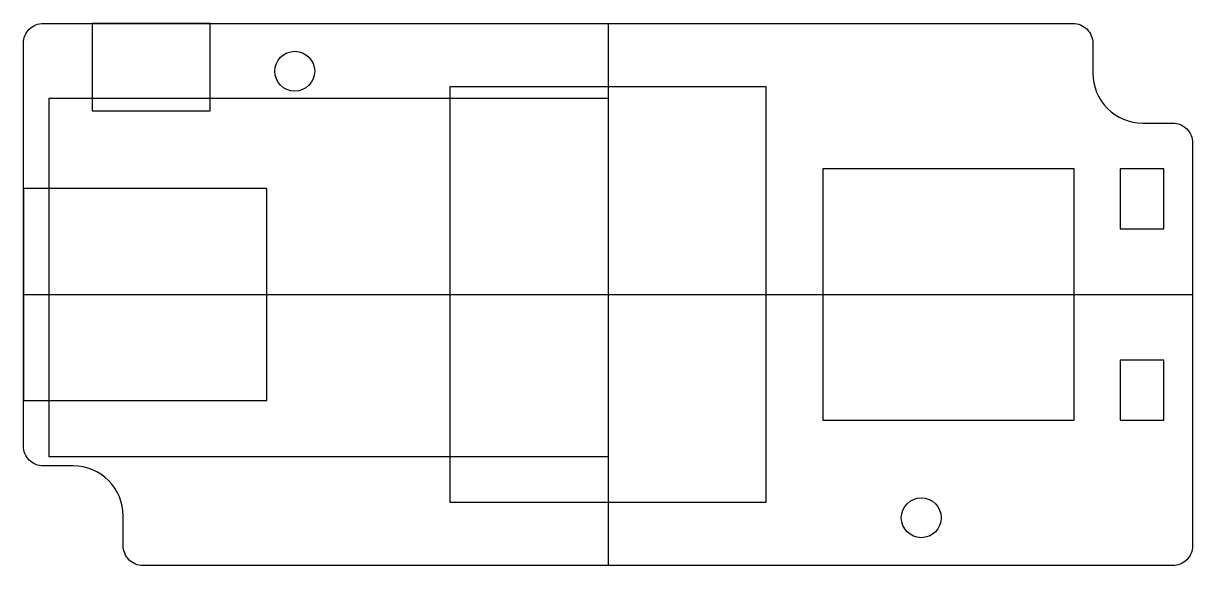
# Model space of a CAD drawing. Header units: inches. Extents: x -1.47 to 1.47, y -0.68 to 0.68.
import ezdxf

# ---------------------------------------------------------------- set-up
doc = ezdxf.new("R2010")
doc.units = ezdxf.units.IN
doc.header["$MEASUREMENT"] = 0

msp = doc.modelspace()

# ---------------------------------------------------------------- linework, layer by layer
at = {"transparency": 33554495}
for p, q in [((0, 0.68), (0, -0.68)), ((-1.465, 0), (1.465, 0))]:
    msp.add_line(p, q, dxfattribs=at)
msp.add_lwpolyline([(1.215, 0.63), (1.215, 0.555, 0.414214), (1.34, 0.43), (1.415, 0.43, -0.414214), (1.465, 0.38), (1.465, -0.63, -0.414214), (1.415, -0.68), (-1.165, -0.68, -0.414214), (-1.215, -0.63), (-1.215, -0.555, 0.414214), (-1.34, -0.43), (-1.415, -0.43, -0.414214), (-1.465, -0.38), (-1.465, 0.63, -0.414214), (-1.415, 0.68), (1.165, 0.68, -0.414214)], format="xyb", close=True)
for points in [[(-0.9973, 0.461), (-0.9973, 0.68), (-1.2923, 0.68), (-1.2923, 0.461)], [(0.396, -0.521), (0.396, 0.521), (-0.396, 0.521), (-0.396, -0.521)], [(-1.4, 0.4928), (0, 0.4928), (0, -0.4072), (-1.4, -0.4072)], [(0.5385, -0.315), (1.1685, -0.315), (1.1685, 0.315), (0.5385, 0.315)], [(1.3932, 0.165), (1.3932, 0.315), (1.2832, 0.315), (1.2832, 0.165)], [(-1.465, 0.2655), (-1.465, -0.2655), (-0.855, -0.2655), (-0.855, 0.2655)], [(1.3932, -0.315), (1.3932, -0.165), (1.2832, -0.165), (1.2832, -0.315)]]:
    msp.add_lwpolyline(points, close=True)
for centre in [(-0.785, 0.56), (0.785, -0.56)]:
    msp.add_circle(centre, 0.05)

doc.saveas('drawing.dxf')
